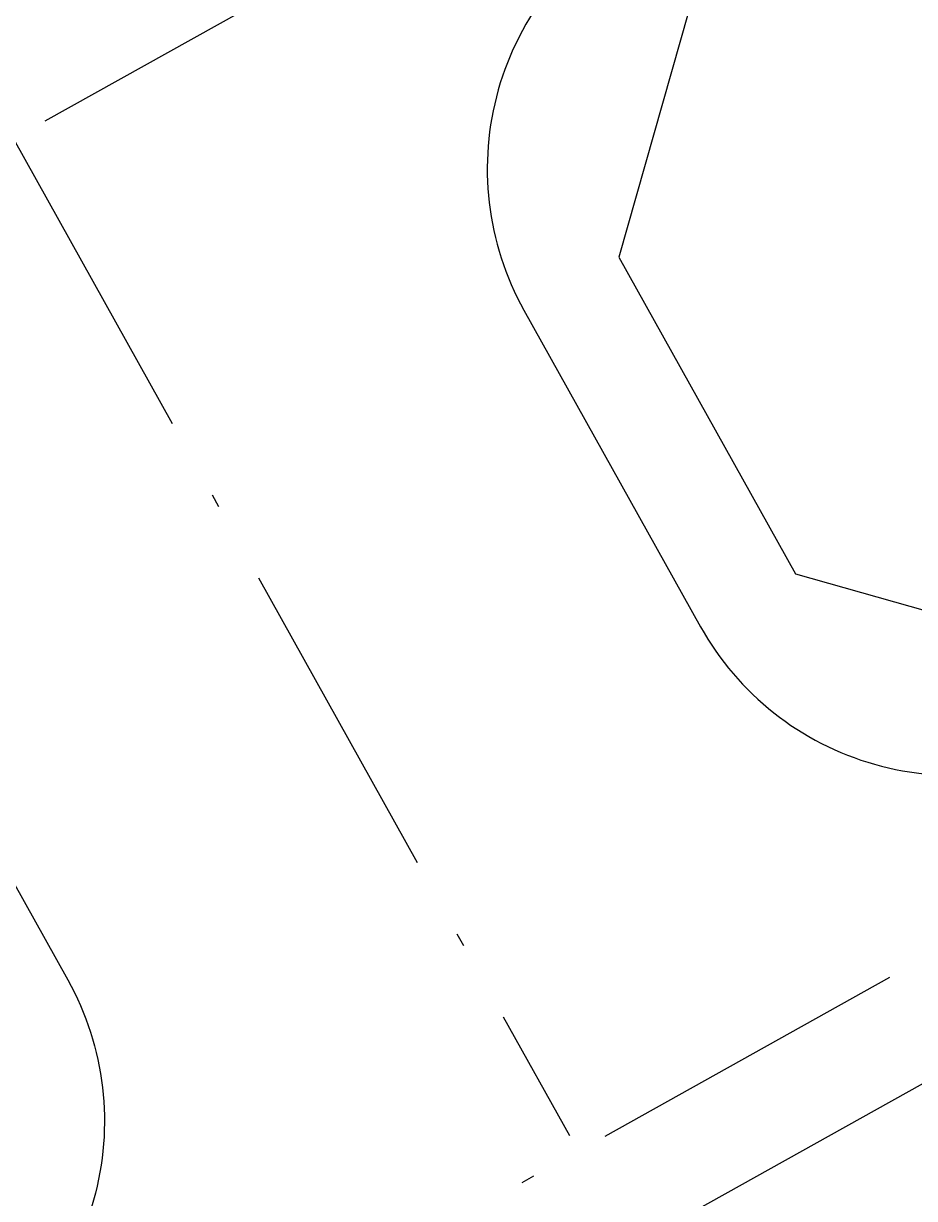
# Model space of a CAD drawing. Header units: millimetres. Extents: x 567980 to 569372, y 2065777 to 2066674.
# Drawn here: x 569035.23 to 569059.82, y 2066317.83 to 2066350.25 of the extents above; entities that cross this region are included whole.
import ezdxf

# ---------------------------------------------------------------- set-up
doc = ezdxf.new("R2010")
doc.units = ezdxf.units.MM
doc.linetypes.add('ACAD_ISO10W100', pattern=[18.5, 12, -3, 0.5, -3])
doc.layers.add('boDnv', color=54, linetype='Continuous', lineweight=25)
for name, color, linetype in [('BoThamCo', 94, 'Continuous'), ('LogDg', 7, 'Continuous'), ('TimDg', 222, 'Continuous'), ('ViaHeS', 32, 'Continuous')]:
    doc.layers.add(name, color=color, linetype=linetype)

# ---------------------------------------------------------------- blocks, each defined once
blk = doc.blocks.new('NEN')
at = {"layer": 'BoThamCo'}
blk.add_lwpolyline([(428.718, -3.481), (430.67, 3.334), (425.842, 12.092), (419.062, 14.034), (356.109, -21.094), (354.179, -27.896), (359.052, -36.629), (365.854, -38.559)], close=True, dxfattribs=at)
at = {"layer": 'LogDg'}
for points in [[(432.824, -4.625, 0.412716), (435.93, 6.222), (431.102, 14.979, 0.415712), (420.198, 18.103), (354.647, -18.474, 0.414214), (351.559, -29.358), (356.432, -38.091, 0.414214), (367.316, -41.178)], [(270.27, -95.329, -0.427514), (259.217, -91.922), (254.74, -82.969, -0.401037), (257.996, -72.404), (323.21, -36.016, -0.414214), (334.094, -39.103), (338.967, -47.836, -0.414214), (335.879, -58.72)]]:
    blk.add_lwpolyline(points, format="xyb", close=True, dxfattribs=at)
blk.add_lwpolyline([(462.182, -42.484, 0.004173), (446.541, -13.107, 0.41755), (435.613, -9.94), (272.325, -101.054, 0.401037), (269.068, -111.618), (286.084, -145.639, 0.427514), (297.137, -149.047), (456.991, -59.849, 0.406017), (462.182, -42.484)], format="xyb", dxfattribs=at)
at = {"layer": 'TimDg', "linetype": 'ACAD_ISO10W100', "ltscale": 0.75}
for points in [[(431.013, 27.573), (246.062, -75.628)], [(446.462, -0.451), (260.371, -104.289)], [(337.467, -24.625), (352.816, -52.132)]]:
    blk.add_lwpolyline(points, dxfattribs=at)
at = {"layer": 'ViaHeS'}
blk.add_lwpolyline([(425.842, 12.092), (419.062, 14.034), (356.109, -21.094), (354.179, -27.896), (359.052, -36.629), (365.854, -38.559), (428.718, -3.481), (430.67, 3.334)], close=True, dxfattribs=at)

msp = doc.modelspace()

# ---------------------------------------------------------------- block references
at = {"layer": 'boDnv'}
msp.add_blockref('NEN', (568697.481, 2066371.697), dxfattribs=at)

doc.saveas('drawing.dxf')
